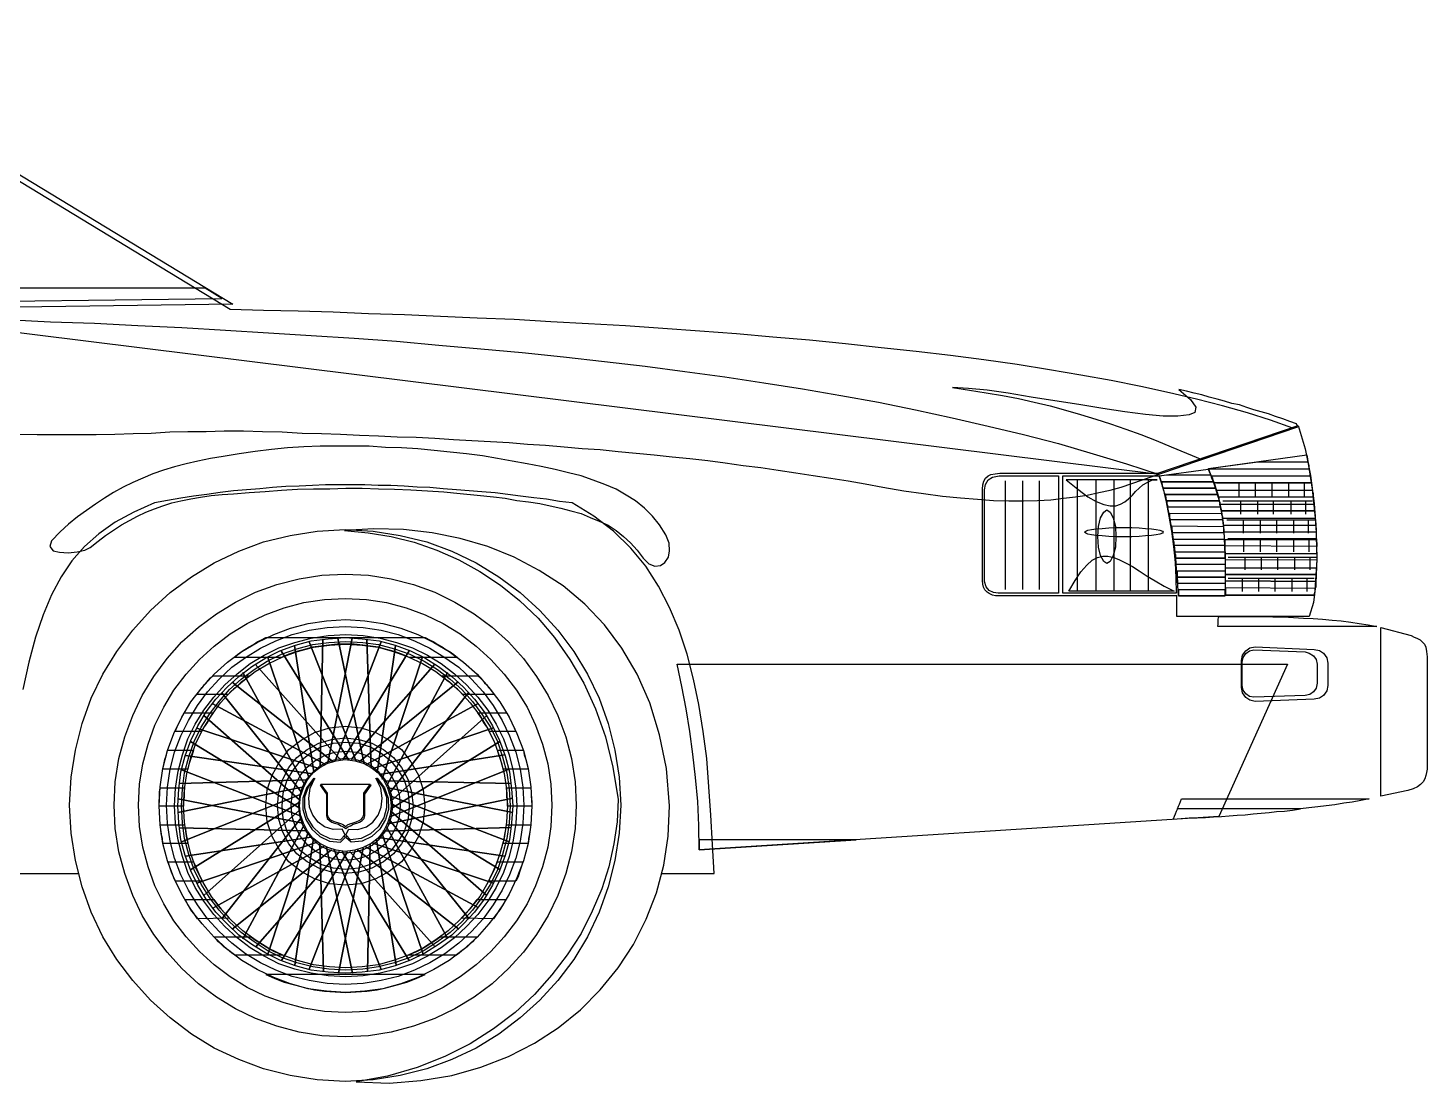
# Model space of a CAD drawing. Extents: x 638 to 1207, y 80 to 235.
# Drawn here: x 1009.8 to 1207.3, y 80.4 to 229.3 of the extents above; entities that cross this region are included whole.
import ezdxf

# ---------------------------------------------------------------- set-up
doc = ezdxf.new("R2010")
doc.units = 0
doc.header["$LTSCALE"] = 25
doc.layers.add('2', color=7, linetype='CONTINUOUS')
doc.layers.add('7', color=7, linetype='CONTINUOUS')

msp = doc.modelspace()

# ---------------------------------------------------------------- linework, layer by layer
at = {"layer": '2', "linetype": 'CONTINUOUS'}
for points in [[(1169.82, 165.24), (1169.75, 165.46), (1169.67, 165.69), (1169.6, 165.91), (1169.52, 166.06), (1170.57, 166.21), (1176.78, 166.21), (1176.86, 165.99), (1177.01, 165.76), (1177.08, 165.46), (1177.15, 165.24), (1169.82, 165.24)], [(1147.74, 165.39), (1147.74, 150.05)], [(1150.21, 165.39), (1150.21, 150.05)], [(1152.54, 165.39), (1152.54, 150.05)], [(1156.35, 165.54), (1158, 164.19), (1159.42, 163.14), (1160.62, 162.47), (1161.67, 162.02), (1162.56, 161.87), (1163.39, 161.87), (1164.06, 162.09), (1164.66, 162.4), (1165.18, 162.84), (1165.71, 163.37), (1166.15, 163.89), (1166.68, 164.34), (1167.2, 164.79), (1167.8, 165.16), (1168.48, 165.46), (1169.22, 165.54), (1156.35, 165.54)], [(1170.05, 164.34), (1169.97, 164.56), (1169.97, 164.79), (1169.9, 165.01), (1169.82, 165.24), (1177.15, 165.24), (1177.23, 165.01), (1177.31, 164.79), (1177.38, 164.56), (1177.46, 164.34), (1170.05, 164.34)], [(1170.35, 163.44), (1170.27, 163.67), (1170.2, 163.89), (1170.12, 164.12), (1170.05, 164.34), (1177.46, 164.34), (1177.53, 164.12), (1177.61, 163.89), (1177.68, 163.67), (1177.76, 163.44), (1170.35, 163.44)], [(1170.57, 162.54), (1170.5, 162.77), (1170.5, 162.99), (1170.42, 163.22), (1170.35, 163.44), (1177.76, 163.44), (1177.83, 163.22), (1177.91, 162.99), (1177.91, 162.77), (1177.98, 162.54), (1170.57, 162.54)], [(1170.72, 161.64), (1170.72, 161.87), (1170.65, 162.09), (1170.65, 162.32), (1170.57, 162.54), (1177.98, 162.54), (1178.05, 162.32), (1178.05, 162.09), (1178.13, 161.87), (1178.13, 161.64), (1170.72, 161.64)], [(1162.11, 161.27), (1162.56, 160.97), (1163.01, 160.15), (1163.31, 158.95), (1163.39, 157.53), (1163.31, 156.03), (1163.01, 154.83), (1162.56, 154.01), (1162.11, 153.71), (1161.67, 154.01), (1161.22, 154.83), (1160.91, 156.03), (1160.84, 157.53), (1160.91, 158.95), (1161.22, 160.15), (1161.67, 160.97), (1162.11, 161.27)], [(1171.09, 159.85), (1171.02, 160.15), (1171.02, 160.37), (1171.02, 160.6), (1170.94, 160.82), (1178.35, 160.75), (1178.35, 160.52), (1178.43, 160.3), (1178.43, 160.07), (1178.43, 159.85), (1171.09, 159.85)], [(1164.51, 158.8), (1165.63, 158.8), (1166.68, 158.73), (1167.58, 158.65), (1168.4, 158.58), (1169.07, 158.5), (1169.6, 158.43), (1169.97, 158.28), (1170.05, 158.13), (1169.97, 157.98), (1169.6, 157.83), (1169.07, 157.75), (1168.4, 157.68), (1167.58, 157.6), (1166.68, 157.53), (1165.63, 157.46), (1164.51, 157.46), (1163.39, 157.46), (1162.41, 157.53), (1161.44, 157.6), (1160.62, 157.68), (1159.94, 157.75), (1159.42, 157.83), (1159.12, 157.98), (1158.97, 158.13), (1159.12, 158.28), (1159.42, 158.43), (1159.94, 158.5), (1160.62, 158.58), (1161.44, 158.65), (1162.41, 158.73), (1163.39, 158.8), (1164.51, 158.8)], [(1171.39, 158.05), (1171.39, 158.28), (1171.32, 158.5), (1171.32, 158.73), (1171.24, 159.03), (1178.58, 158.95), (1178.58, 158.73), (1178.65, 158.5), (1178.65, 158.28), (1178.65, 158.05), (1171.39, 158.05)], [(1156.73, 149.82), (1157.62, 151.32), (1158.45, 152.51), (1159.27, 153.49), (1160.02, 154.16), (1160.77, 154.54), (1161.52, 154.76), (1162.26, 154.76), (1163.09, 154.54), (1163.91, 154.24), (1164.73, 153.79), (1165.71, 153.26), (1166.68, 152.66), (1167.8, 151.92), (1168.92, 151.24), (1170.2, 150.49), (1171.62, 149.82), (1156.73, 149.82)]]:
    msp.add_lwpolyline(points, dxfattribs=at)
at = {"layer": '7', "linetype": 'CONTINUOUS'}
for points in [[(974.42, 229.3), (1038.7, 190.31)], [(1008.17, 171.97), (1011.09, 171.9), (1013.93, 171.9), (1016.7, 171.9), (1019.39, 171.9), (1022.02, 171.97), (1024.63, 172.05), (1027.18, 172.12), (1029.8, 172.27), (1032.34, 172.35), (1034.96, 172.35), (1037.5, 172.42), (1040.2, 172.42), (1042.89, 172.35), (1045.66, 172.27), (1048.51, 172.12), (1051.2, 172.05), (1053.9, 171.97), (1056.59, 171.82), (1059.28, 171.75), (1061.9, 171.6), (1064.6, 171.53), (1067.22, 171.38), (1069.84, 171.23), (1072.46, 171.08), (1075.07, 170.92), (1077.7, 170.78), (1080.31, 170.55), (1082.86, 170.4), (1085.48, 170.18), (1088.02, 169.95), (1090.57, 169.8), (1093.11, 169.51), (1095.66, 169.28), (1098.2, 169.05), (1100.75, 168.75), (1103.21, 168.53), (1105.76, 168.23), (1108.23, 167.93), (1110.77, 167.56), (1113.24, 167.26), (1115.71, 166.88), (1118.18, 166.51), (1120.65, 166.14), (1123.12, 165.76), (1125.59, 165.39), (1127.99, 164.94), (1130.46, 164.49), (1133.45, 163.97), (1136.22, 163.59), (1138.91, 163.22), (1141.46, 162.99), (1143.85, 162.77), (1146.1, 162.62), (1148.27, 162.54), (1150.36, 162.54), (1152.31, 162.62), (1154.18, 162.69), (1155.98, 162.92), (1157.7, 163.14), (1159.34, 163.37), (1160.99, 163.74), (1162.56, 164.04), (1164.13, 164.49), (1188.38, 172.8), (1185.24, 173.92), (1181.95, 174.97), (1178.43, 175.94), (1174.76, 176.91), (1170.94, 177.81), (1166.9, 178.71), (1162.71, 179.53), (1158.45, 180.28), (1154.03, 181.03), (1149.47, 181.78), (1144.75, 182.45), (1140.04, 183.05), (1135.17, 183.65), (1130.23, 184.17), (1125.22, 184.7), (1120.13, 185.22), (1114.97, 185.67), (1109.8, 186.12), (1104.64, 186.49), (1099.4, 186.87), (1094.16, 187.24), (1088.92, 187.54), (1083.61, 187.84), (1078.44, 188.14), (1073.2, 188.36), (1068.04, 188.59), (1062.95, 188.81), (1057.86, 188.96), (1052.85, 189.19), (1047.91, 189.34), (1043.04, 189.41), (1038.33, 189.56), (978.16, 226.08)], [(989.23, 192.55), (989.53, 192.33), (989.91, 192.03), (990.21, 191.81), (990.58, 191.58), (990.88, 191.28), (991.18, 191.06), (991.56, 190.76), (991.85, 190.53), (1037.13, 191.13), (1034.81, 192.55), (989.23, 192.55)], [(1038.7, 190.31), (991.48, 189.64)], [(1006.75, 188.14), (1012.96, 187.84), (1019.17, 187.62), (1025.31, 187.32), (1031.52, 187.01), (1037.65, 186.64), (1043.72, 186.27), (1049.78, 185.89), (1055.84, 185.52), (1061.83, 185.07), (1067.81, 184.55), (1073.73, 184.02), (1079.57, 183.5), (1085.4, 182.9), (1091.16, 182.23), (1096.93, 181.55), (1102.54, 180.8), (1108.15, 180.06), (1113.69, 179.23), (1119.16, 178.34), (1124.54, 177.44), (1129.86, 176.46), (1135.1, 175.42), (1140.26, 174.29), (1145.35, 173.1), (1150.36, 171.9), (1155.3, 170.63), (1160.17, 169.2), (1164.88, 167.78), (1169.52, 166.29), (987.96, 188.81)], [(1140.34, 178.56), (1142.73, 178.18), (1145.05, 177.81), (1147.37, 177.44), (1149.62, 176.99), (1151.86, 176.46), (1154.11, 175.94), (1156.28, 175.34), (1158.37, 174.74), (1160.54, 174.07), (1162.64, 173.4), (1164.81, 172.65), (1166.9, 171.9), (1169.07, 171.08), (1171.17, 170.18), (1173.34, 169.28), (1175.51, 168.38), (1189.06, 173.02), (1188.91, 173.4), (1187.93, 173.77), (1186.96, 174.14), (1185.91, 174.44), (1184.94, 174.82), (1183.89, 175.12), (1182.85, 175.42), (1181.87, 175.72), (1180.82, 176.09), (1179.78, 176.31), (1178.73, 176.61), (1177.68, 176.91), (1176.56, 177.21), (1175.51, 177.51), (1174.46, 177.74), (1173.34, 178.03), (1172.29, 178.26), (1173.94, 176.84), (1174.69, 175.79), (1174.54, 175.04), (1173.71, 174.67), (1172.14, 174.52), (1170.05, 174.52), (1167.58, 174.74), (1164.66, 175.12), (1161.52, 175.57), (1158.15, 176.16), (1154.78, 176.69), (1151.41, 177.21), (1148.19, 177.74), (1145.2, 178.18), (1142.58, 178.41), (1140.34, 178.56)], [(1147, 166.44), (1169.3, 166.44), (1189.13, 173.17), (1190.1, 169.88), (1190.85, 166.14), (1191.37, 162.17), (1191.68, 158.2), (1191.75, 154.39), (1191.6, 150.94), (1191.3, 148.18), (1190.7, 146.23), (1171.99, 146.23), (1171.99, 149.15), (1146.92, 149.15), (1146.4, 149.15), (1145.95, 149.22), (1145.5, 149.45), (1145.2, 149.67), (1144.9, 149.97), (1144.68, 150.35), (1144.6, 150.79), (1144.53, 151.32), (1144.53, 163.52), (1144.53, 164.19), (1144.6, 164.79), (1144.75, 165.31), (1144.97, 165.76), (1145.35, 166.06), (1145.72, 166.29), (1146.32, 166.36), (1147, 166.44)], [(1014.3, 158.2), (1013.11, 156.93), (1012.88, 156.11), (1013.33, 155.51), (1014.23, 155.29), (1015.43, 155.21), (1016.7, 155.36), (1017.82, 155.58), (1018.57, 155.96), (1019.69, 156.86), (1020.74, 157.68), (1021.87, 158.43), (1022.99, 159.18), (1024.11, 159.77), (1025.23, 160.37), (1026.43, 160.97), (1027.63, 161.42), (1028.82, 161.87), (1030.1, 162.25), (1031.37, 162.54), (1032.79, 162.84), (1034.14, 163.07), (1035.63, 163.29), (1037.21, 163.44), (1038.78, 163.52), (1041.02, 163.74), (1043.27, 163.89), (1045.59, 164.04), (1047.83, 164.19), (1050.08, 164.27), (1052.4, 164.27), (1054.64, 164.34), (1056.96, 164.34), (1059.28, 164.27), (1061.53, 164.19), (1063.85, 164.12), (1066.17, 163.97), (1068.49, 163.81), (1070.81, 163.59), (1073.2, 163.37), (1075.53, 163.14), (1077.17, 162.92), (1078.82, 162.62), (1080.46, 162.4), (1082.03, 162.17), (1083.53, 161.87), (1085.03, 161.5), (1086.45, 161.12), (1087.87, 160.75), (1089.14, 160.22), (1090.42, 159.7), (1091.69, 159.1), (1092.81, 158.35), (1093.86, 157.53), (1094.83, 156.63), (1095.81, 155.58), (1096.63, 154.46), (1097.45, 153.64), (1098.27, 153.34), (1099.1, 153.41), (1099.7, 153.86), (1100.22, 154.61), (1100.37, 155.51), (1100.29, 156.56), (1099.85, 157.75), (1098.95, 159.18), (1097.98, 160.37), (1096.85, 161.5), (1095.58, 162.54), (1094.23, 163.37), (1092.81, 164.19), (1091.24, 164.86), (1089.59, 165.46), (1087.87, 166.06), (1086.08, 166.51), (1084.2, 166.96), (1082.26, 167.41), (1080.24, 167.78), (1078.14, 168.16), (1076.05, 168.53), (1073.95, 168.9), (1071.71, 169.2), (1069.39, 169.43), (1067.14, 169.65), (1064.82, 169.88), (1062.5, 170.03), (1060.26, 170.1), (1057.94, 170.25), (1055.62, 170.25), (1053.3, 170.25), (1051.05, 170.25), (1048.73, 170.18), (1046.41, 170.03), (1044.17, 169.8), (1041.85, 169.51), (1039.6, 169.2), (1037.36, 168.83), (1035.56, 168.53), (1033.76, 168.16), (1032.12, 167.78), (1030.47, 167.33), (1028.9, 166.88), (1027.4, 166.36), (1025.98, 165.76), (1024.56, 165.16), (1023.21, 164.49), (1021.87, 163.74), (1020.59, 162.92), (1019.32, 162.09), (1018.05, 161.2), (1016.78, 160.3), (1015.5, 159.25), (1014.3, 158.2)], [(1176.48, 167.11), (1190.33, 169.05), (1191.08, 164.19), (1191.6, 159.25), (1191.75, 154.24), (1191.45, 149.22), (1178.88, 149.22), (1178.88, 152.37), (1178.88, 154.99), (1178.73, 157.38), (1178.58, 159.4), (1178.28, 161.35), (1177.83, 163.22), (1177.23, 165.09), (1176.48, 167.11)], [(1176.48, 167.03), (1176.48, 167.03), (1176.48, 167.11), (1176.48, 167.11), (1176.48, 167.11), (1183.44, 168.08), (1190.48, 168.08), (1190.55, 167.86), (1190.63, 167.56), (1190.63, 167.33), (1190.7, 167.03), (1176.48, 167.03)], [(1146.92, 166.06), (1155.3, 166.06), (1155.3, 149.52), (1146.77, 149.52), (1146.1, 149.6), (1145.5, 149.9), (1145.05, 150.42), (1144.82, 151.17), (1144.82, 164.12), (1144.97, 164.86), (1145.35, 165.54), (1145.95, 165.91), (1146.92, 166.06)], [(1155.9, 166.06), (1169.52, 166.06), (1170.05, 164.27), (1170.5, 162.4), (1170.87, 160.37), (1171.24, 158.28), (1171.54, 156.11), (1171.77, 153.86), (1171.84, 151.69), (1171.92, 149.52), (1155.9, 149.52), (1155.9, 166.06)], [(1176.41, 167.03), (1177.31, 164.94), (1177.91, 162.77), (1178.35, 160.6), (1178.65, 158.35), (1178.73, 156.11), (1178.8, 153.79), (1178.8, 151.47), (1178.8, 149.15), (1172.22, 149.15), (1172.07, 151.32), (1171.92, 153.56), (1171.69, 155.88), (1171.39, 158.05), (1171.02, 160.22), (1170.57, 162.32), (1170.12, 164.27), (1169.52, 166.06), (1176.41, 167.03)], [(1177.23, 165.09), (1177.15, 165.31), (1177.08, 165.54), (1176.93, 165.76), (1176.86, 166.06), (1190.85, 166.06), (1190.85, 165.84), (1190.93, 165.61), (1190.93, 165.39), (1191, 165.09), (1177.23, 165.09)], [(1099.25, 109.93), (1106.66, 109.93), (1106.43, 114.05), (1106.21, 118.16), (1105.91, 122.2), (1105.61, 126.17), (1105.09, 129.99), (1104.49, 133.81), (1103.74, 137.4), (1102.84, 140.92), (1101.72, 144.28), (1100.37, 147.5), (1098.8, 150.49), (1097, 153.34), (1094.91, 155.88), (1092.44, 158.28), (1089.67, 160.37), (1086.6, 162.25), (1084.81, 162.47), (1083.01, 162.77), (1081.21, 162.99), (1079.34, 163.22), (1077.55, 163.44), (1075.75, 163.67), (1073.88, 163.81), (1072.08, 163.97), (1070.29, 164.12), (1068.42, 164.27), (1066.54, 164.42), (1064.75, 164.49), (1062.88, 164.64), (1061, 164.71), (1059.21, 164.71), (1057.34, 164.79), (1055.47, 164.79), (1053.6, 164.79), (1051.8, 164.79), (1049.93, 164.71), (1048.06, 164.64), (1046.19, 164.56), (1044.32, 164.42), (1042.52, 164.27), (1040.65, 164.12), (1038.78, 163.97), (1036.91, 163.74), (1035.04, 163.44), (1033.17, 163.22), (1031.37, 162.92), (1029.5, 162.62), (1027.63, 162.25), (1024.71, 160.97), (1022.09, 159.55), (1019.77, 157.9), (1017.75, 156.11), (1015.95, 154.09), (1014.45, 151.84), (1013.11, 149.3), (1011.91, 146.45), (1010.86, 143.31), (1009.89, 139.79), (1009.07, 135.9)], [(1157.92, 165.54), (1157.92, 149.82)], [(1160.54, 165.54), (1160.54, 149.82)], [(1163.09, 165.54), (1163.09, 149.82)], [(1165.41, 165.54), (1165.41, 149.82)], [(1167.95, 165.54), (1167.95, 149.82)], [(1177.61, 165.09), (1190.93, 165.09)], [(1177.83, 163.07), (1177.76, 163.29), (1177.76, 163.59), (1177.68, 163.81), (1177.61, 164.04), (1191.15, 164.04), (1191.15, 163.81), (1191.23, 163.59), (1191.23, 163.37), (1191.23, 163.07), (1177.83, 163.07)], [(1180.75, 165.09), (1180.75, 163.22)], [(1183.07, 165.09), (1183.07, 163.22)], [(1185.39, 165.09), (1185.39, 163.22)], [(1187.78, 165.09), (1187.78, 163.22)], [(1189.96, 165.09), (1189.96, 163.22)], [(1178.28, 161.12), (1178.2, 161.35), (1178.2, 161.64), (1178.13, 161.87), (1178.05, 162.09), (1191.37, 162.09), (1191.37, 161.87), (1191.45, 161.64), (1191.45, 161.42), (1191.45, 161.12), (1178.28, 161.12)], [(1178.5, 162.54), (1191.15, 162.54)], [(1180.97, 162.54), (1180.97, 160.67)], [(1183.37, 162.54), (1183.37, 160.67)], [(1185.61, 162.54), (1185.61, 160.67)], [(1188.08, 162.54), (1188.08, 160.67)], [(1190.18, 162.54), (1190.18, 160.67)], [(1178.43, 160.07), (1178.43, 160.37), (1178.35, 160.6), (1178.35, 160.9), (1178.28, 161.12), (1191.45, 161.12), (1191.45, 160.9), (1191.52, 160.6), (1191.52, 160.37), (1191.52, 160.07), (1178.43, 160.07)], [(1054.57, 158.5), (1058.54, 158.28), (1062.35, 157.68), (1066.09, 156.78), (1069.61, 155.43), (1073.05, 153.79), (1076.27, 151.84), (1079.27, 149.6), (1082.03, 147.05), (1084.58, 144.28), (1086.83, 141.29), (1088.77, 138.07), (1090.42, 134.7), (1091.69, 131.11), (1092.66, 127.37), (1093.26, 123.55), (1093.49, 119.59), (1093.26, 115.62), (1092.66, 111.8), (1091.69, 108.06), (1090.42, 104.47), (1088.77, 101.03), (1086.83, 97.81), (1084.58, 94.82), (1082.03, 92.05), (1079.27, 89.58), (1076.27, 87.26), (1073.05, 85.31), (1069.61, 83.67), (1066.09, 82.39), (1062.35, 81.42), (1058.54, 80.82), (1054.57, 80.6), (1050.6, 80.82), (1046.79, 81.42), (1043.04, 82.39), (1039.53, 83.67), (1036.08, 85.31), (1032.87, 87.26), (1029.87, 89.58), (1027.1, 92.05), (1024.56, 94.82), (1022.31, 97.81), (1020.37, 101.03), (1018.72, 104.47), (1017.45, 108.06), (1016.48, 111.8), (1015.88, 115.62), (1015.65, 119.59), (1015.88, 123.55), (1016.48, 127.37), (1017.45, 131.11), (1018.72, 134.7), (1020.37, 138.07), (1022.31, 141.29), (1024.56, 144.28), (1027.1, 147.05), (1029.87, 149.6), (1032.87, 151.84), (1036.08, 153.79), (1039.53, 155.43), (1043.04, 156.78), (1046.79, 157.68), (1050.6, 158.28), (1054.57, 158.5)], [(1056.14, 80.52), (1060.78, 80.37), (1065.27, 80.75), (1069.61, 81.42), (1073.73, 82.62), (1077.62, 84.12), (1081.29, 85.99), (1084.66, 88.16), (1087.8, 90.7), (1090.57, 93.54), (1093.11, 96.61), (1095.28, 99.91), (1097.08, 103.5), (1098.5, 107.24), (1099.55, 111.13), (1100.15, 115.24), (1100.37, 119.51), (1099.92, 124.75), (1098.95, 129.54), (1097.6, 134.03), (1095.81, 138.07), (1093.64, 141.74), (1091.16, 145.03), (1088.4, 147.95), (1085.33, 150.57), (1081.96, 152.74), (1078.44, 154.61), (1074.7, 156.11), (1070.81, 157.23), (1066.84, 158.05), (1062.8, 158.5), (1058.61, 158.58), (1054.49, 158.35), (1057.79, 158.05), (1061.08, 157.53), (1064.3, 156.71), (1067.52, 155.58), (1070.59, 154.24), (1073.58, 152.59), (1076.5, 150.64), (1079.19, 148.47), (1081.81, 146), (1084.13, 143.24), (1086.3, 140.17), (1088.25, 136.8), (1089.89, 133.21), (1091.31, 129.24), (1092.36, 124.98), (1093.11, 120.41), (1092.96, 117.26), (1092.51, 114.12), (1091.77, 110.91), (1090.79, 107.76), (1089.44, 104.62), (1087.87, 101.48), (1085.93, 98.48), (1083.76, 95.64), (1081.29, 92.87), (1078.59, 90.33), (1075.53, 88.01), (1072.23, 85.91), (1068.64, 84.12), (1064.75, 82.54), (1060.56, 81.35), (1056.14, 80.52)], [(1178.65, 158.13), (1178.65, 158.43), (1178.65, 158.65), (1178.65, 158.88), (1178.58, 159.1), (1191.6, 159.1), (1191.6, 158.88), (1191.68, 158.65), (1191.68, 158.35), (1191.68, 158.13), (1178.65, 158.13)], [(1179.03, 159.85), (1191.52, 159.85)], [(1181.35, 159.85), (1181.35, 157.98)], [(1183.74, 159.85), (1183.74, 157.98)], [(1186.06, 159.85), (1186.06, 157.98)], [(1188.46, 159.85), (1188.46, 157.98)], [(1190.55, 159.85), (1190.55, 157.98)], [(1171.62, 156.26), (1171.62, 156.48), (1171.62, 156.71), (1171.54, 156.93), (1171.54, 157.16), (1178.73, 157.16), (1178.73, 156.93), (1178.73, 156.71), (1178.73, 156.48), (1178.73, 156.26), (1171.62, 156.26)], [(1178.8, 156.18), (1178.8, 156.41), (1178.8, 156.63), (1178.8, 156.86), (1178.73, 157.08), (1191.68, 157.08), (1191.68, 156.86), (1191.75, 156.63), (1191.75, 156.33), (1191.75, 156.11), (1178.8, 156.18)], [(1179.18, 157.23), (1191.6, 157.23)], [(1181.42, 157.23), (1181.42, 155.36)], [(1183.74, 157.23), (1183.74, 155.36)], [(1186.06, 157.23), (1186.06, 155.36)], [(1188.46, 157.23), (1188.46, 155.36)], [(1190.63, 157.23), (1190.63, 155.36)], [(1171.84, 154.46), (1171.84, 154.68), (1171.84, 154.91), (1171.77, 155.14), (1171.77, 155.36), (1178.8, 155.36), (1178.8, 155.14), (1178.8, 154.91), (1178.8, 154.68), (1178.8, 154.46), (1171.84, 154.46)], [(1171.92, 153.56), (1171.92, 153.79), (1171.92, 154.01), (1171.84, 154.24), (1171.84, 154.46), (1178.8, 154.46), (1178.8, 154.24), (1178.8, 154.01), (1178.8, 153.79), (1178.8, 153.56), (1171.92, 153.56)], [(1178.88, 154.24), (1178.88, 154.46), (1178.88, 154.68), (1178.88, 154.91), (1178.88, 155.14), (1191.75, 155.14), (1191.75, 154.91), (1191.75, 154.68), (1191.75, 154.39), (1191.75, 154.16), (1178.88, 154.24)], [(1179.25, 154.61), (1191.75, 154.61)], [(1181.57, 154.61), (1181.57, 152.81)], [(1183.89, 154.61), (1183.89, 152.81)], [(1186.21, 154.61), (1186.21, 152.81)], [(1188.61, 154.61), (1188.61, 152.81)], [(1190.78, 154.61), (1190.78, 152.81)], [(1054.57, 152.22), (1057.86, 152.07), (1061.08, 151.54), (1064.22, 150.72), (1067.22, 149.67), (1070.06, 148.25), (1072.76, 146.6), (1075.3, 144.73), (1077.62, 142.64), (1079.72, 140.32), (1081.59, 137.77), (1083.23, 135.08), (1084.58, 132.23), (1085.7, 129.24), (1086.53, 126.17), (1087.05, 122.88), (1087.2, 119.59), (1087.05, 116.29), (1086.53, 113), (1085.7, 109.93), (1084.58, 106.86), (1083.23, 104.02), (1081.59, 101.33), (1079.72, 98.86), (1077.62, 96.54), (1075.3, 94.37), (1072.76, 92.5), (1070.06, 90.85), (1067.22, 89.5), (1064.22, 88.38), (1061.08, 87.56), (1057.86, 87.03), (1054.57, 86.88), (1051.28, 87.03), (1048.06, 87.56), (1044.91, 88.38), (1041.92, 89.5), (1039.08, 90.85), (1036.38, 92.5), (1033.84, 94.37), (1031.52, 96.54), (1029.42, 98.86), (1027.55, 101.33), (1025.91, 104.02), (1024.56, 106.86), (1023.43, 109.93), (1022.61, 113), (1022.09, 116.29), (1021.94, 119.59), (1022.09, 122.88), (1022.61, 126.17), (1023.43, 129.24), (1024.56, 132.23), (1025.91, 135.08), (1027.55, 137.77), (1029.42, 140.32), (1031.52, 142.64), (1033.84, 144.73), (1036.38, 146.6), (1039.08, 148.25), (1041.92, 149.67), (1044.91, 150.72), (1048.06, 151.54), (1051.28, 152.07), (1054.57, 152.22)], [(1172.07, 151.77), (1172.07, 151.99), (1172.07, 152.22), (1172.07, 152.44), (1171.99, 152.66), (1178.8, 152.66), (1178.8, 152.44), (1178.8, 152.22), (1178.8, 151.99), (1178.8, 151.77), (1172.07, 151.77)], [(1178.88, 152.14), (1178.88, 152.44), (1178.88, 152.66), (1178.88, 152.89), (1178.88, 153.11), (1191.68, 153.11), (1191.68, 152.89), (1191.68, 152.66), (1191.68, 152.37), (1191.68, 152.14), (1178.88, 152.14)], [(1178.88, 151.24), (1178.88, 151.47), (1178.88, 151.69), (1178.88, 151.92), (1178.88, 152.14), (1191.68, 152.14), (1191.68, 151.92), (1191.68, 151.69), (1191.6, 151.39), (1191.6, 151.17), (1178.88, 151.24)], [(1172.14, 150.87), (1172.14, 151.09), (1172.14, 151.32), (1172.07, 151.54), (1172.07, 151.77), (1178.8, 151.77), (1178.8, 151.54), (1178.8, 151.32), (1178.8, 151.09), (1178.8, 150.87), (1172.14, 150.87)], [(1178.88, 150.27), (1178.88, 150.49), (1178.88, 150.72), (1178.88, 150.94), (1178.88, 151.24), (1191.6, 151.17), (1191.6, 150.94), (1191.6, 150.72), (1191.6, 150.42), (1191.52, 150.2), (1178.88, 150.27)], [(1178.88, 150.27), (1178.88, 149.97), (1178.88, 149.75), (1178.88, 149.52), (1178.88, 149.22), (1191.45, 149.22), (1191.45, 149.45), (1191.52, 149.75), (1191.52, 149.97), (1191.52, 150.2), (1178.88, 150.27)], [(1179.25, 151.62), (1191.37, 151.62)], [(1181.2, 151.62), (1181.2, 149.75)], [(1183.52, 151.62), (1183.52, 149.75)], [(1185.84, 151.62), (1185.84, 149.75)], [(1188.23, 151.62), (1188.23, 149.75)], [(1190.33, 151.62), (1190.33, 149.75)], [(1054.57, 148.77), (1057.56, 148.62), (1060.41, 148.18), (1063.18, 147.43), (1065.87, 146.45), (1068.42, 145.26), (1070.81, 143.76), (1073.05, 142.04), (1075.15, 140.17), (1077.02, 138.07), (1078.74, 135.83), (1080.24, 133.43), (1081.44, 130.89), (1082.41, 128.19), (1083.16, 125.42), (1083.61, 122.58), (1083.76, 119.59), (1083.61, 116.59), (1083.16, 113.67), (1082.41, 110.91), (1081.44, 108.21), (1080.24, 105.67), (1078.74, 103.27), (1077.02, 101.03), (1075.15, 98.93), (1073.05, 97.06), (1070.81, 95.34), (1068.42, 93.84), (1065.87, 92.65), (1063.18, 91.67), (1060.41, 90.93), (1057.56, 90.48), (1054.57, 90.33), (1051.65, 90.48), (1048.73, 90.93), (1045.96, 91.67), (1043.27, 92.65), (1040.72, 93.84), (1038.33, 95.34), (1036.08, 97.06), (1033.99, 98.93), (1032.12, 101.03), (1030.39, 103.27), (1028.98, 105.67), (1027.7, 108.21), (1026.73, 110.91), (1025.98, 113.67), (1025.53, 116.59), (1025.38, 119.59), (1025.53, 122.58), (1025.98, 125.42), (1026.73, 128.19), (1027.7, 130.89), (1028.98, 133.43), (1030.39, 135.83), (1032.12, 138.07), (1033.99, 140.17), (1036.08, 142.04), (1038.33, 143.76), (1040.72, 145.26), (1043.27, 146.45), (1045.96, 147.43), (1048.73, 148.18), (1051.65, 148.62), (1054.57, 148.77)], [(1172.22, 149.97), (1172.22, 149.75), (1172.22, 149.6), (1172.22, 149.37), (1172.22, 149.15), (1178.8, 149.15), (1178.8, 149.37), (1178.8, 149.6), (1178.8, 149.75), (1178.8, 149.97), (1172.22, 149.97)], [(1177.76, 144.81), (1177.83, 145.18), (1177.83, 145.55), (1177.83, 145.85), (1177.91, 146.23), (1179.48, 146.23), (1181.05, 146.23), (1182.54, 146.23), (1184.04, 146.23), (1185.54, 146.16), (1187.04, 146.16), (1188.46, 146.08), (1189.88, 146), (1191.23, 145.93), (1192.57, 145.85), (1193.92, 145.7), (1195.19, 145.63), (1196.54, 145.41), (1197.74, 145.26), (1199.01, 145.03), (1200.21, 144.81), (1177.76, 144.81)], [(1054.64, 145.78), (1057.34, 145.63), (1059.88, 145.26), (1062.43, 144.58), (1064.82, 143.68), (1067.07, 142.56), (1069.24, 141.29), (1071.26, 139.79), (1073.2, 138.07), (1074.85, 136.2), (1076.42, 134.18), (1077.7, 132.01), (1078.82, 129.69), (1079.72, 127.29), (1080.39, 124.75), (1080.76, 122.2), (1080.91, 119.51), (1080.76, 116.82), (1080.39, 114.2), (1079.72, 111.73), (1078.82, 109.33), (1077.7, 107.01), (1076.42, 104.84), (1074.85, 102.82), (1073.2, 100.95), (1071.26, 99.23), (1069.24, 97.66), (1067.07, 96.39), (1064.82, 95.27), (1062.43, 94.37), (1059.88, 93.69), (1057.34, 93.32), (1054.64, 93.17), (1051.95, 93.32), (1049.33, 93.69), (1046.86, 94.37), (1044.47, 95.27), (1042.15, 96.39), (1039.98, 97.66), (1037.96, 99.23), (1036.08, 100.95), (1034.36, 102.82), (1032.79, 104.84), (1031.52, 107.01), (1030.39, 109.33), (1029.5, 111.73), (1028.82, 114.2), (1028.45, 116.82), (1028.3, 119.51), (1028.45, 122.2), (1028.82, 124.75), (1029.5, 127.29), (1030.39, 129.69), (1031.52, 132.01), (1032.79, 134.18), (1034.36, 136.2), (1036.08, 138.07), (1037.96, 139.79), (1039.98, 141.29), (1042.15, 142.56), (1044.47, 143.68), (1046.86, 144.58), (1049.33, 145.26), (1051.95, 145.63), (1054.64, 145.78)], [(1054.57, 144.81), (1057.11, 144.66), (1059.66, 144.28), (1062.05, 143.68), (1064.37, 142.79), (1066.54, 141.74), (1068.64, 140.46), (1070.59, 139.05), (1072.38, 137.4), (1074.03, 135.6), (1075.45, 133.66), (1076.72, 131.56), (1077.77, 129.39), (1078.67, 127.07), (1079.27, 124.68), (1079.64, 122.13), (1079.79, 119.59), (1079.64, 117.04), (1079.27, 114.5), (1078.67, 112.1), (1077.77, 109.78), (1076.72, 107.61), (1075.45, 105.52), (1074.03, 103.57), (1072.38, 101.78), (1070.59, 100.13), (1068.64, 98.63), (1066.54, 97.36), (1064.37, 96.32), (1062.05, 95.42), (1059.66, 94.82), (1057.11, 94.44), (1054.57, 94.29), (1052.02, 94.44), (1049.48, 94.82), (1047.09, 95.42), (1044.76, 96.32), (1042.59, 97.36), (1040.5, 98.63), (1038.55, 100.13), (1036.76, 101.78), (1035.11, 103.57), (1033.69, 105.52), (1032.42, 107.61), (1031.37, 109.78), (1030.47, 112.1), (1029.87, 114.5), (1029.5, 117.04), (1029.35, 119.59), (1029.5, 122.13), (1029.87, 124.68), (1030.47, 127.07), (1031.37, 129.39), (1032.42, 131.56), (1033.69, 133.66), (1035.11, 135.6), (1036.76, 137.4), (1038.55, 139.05), (1040.5, 140.46), (1042.59, 141.74), (1044.76, 142.79), (1047.09, 143.68), (1049.48, 144.28), (1052.02, 144.66), (1054.57, 144.81)], [(1200.81, 120.86), (1200.81, 144.66), (1205.07, 143.53), (1205.52, 143.31), (1205.89, 143.16), (1206.34, 142.94), (1206.64, 142.64), (1206.94, 142.34), (1207.17, 141.89), (1207.24, 141.29), (1207.32, 140.54), (1207.32, 124.68), (1207.24, 124.22), (1207.17, 123.78), (1207.02, 123.33), (1206.79, 122.88), (1206.42, 122.5), (1205.97, 122.2), (1205.37, 121.91), (1204.62, 121.68), (1200.81, 120.86)], [(1054.64, 143.68), (1057.11, 143.53), (1059.51, 143.16), (1061.83, 142.56), (1064.07, 141.81), (1066.17, 140.77), (1068.11, 139.57), (1069.99, 138.15), (1071.71, 136.57), (1073.28, 134.85), (1074.7, 132.98), (1075.9, 131.04), (1076.94, 128.94), (1077.7, 126.7), (1078.29, 124.37), (1078.67, 121.98), (1078.82, 119.51), (1078.67, 117.04), (1078.29, 114.65), (1077.7, 112.33), (1076.94, 110.08), (1075.9, 107.99), (1074.7, 106.04), (1073.28, 104.17), (1071.71, 102.45), (1069.99, 100.88), (1068.11, 99.46), (1066.17, 98.26), (1064.07, 97.21), (1061.83, 96.46), (1059.51, 95.86), (1057.11, 95.49), (1054.64, 95.34), (1052.17, 95.49), (1049.78, 95.86), (1047.46, 96.46), (1045.22, 97.21), (1043.12, 98.26), (1041.17, 99.46), (1039.3, 100.88), (1037.58, 102.45), (1036.01, 104.17), (1034.59, 106.04), (1033.39, 107.99), (1032.34, 110.08), (1031.59, 112.33), (1031, 114.65), (1030.62, 117.04), (1030.47, 119.51), (1030.62, 121.98), (1031, 124.37), (1031.59, 126.7), (1032.34, 128.94), (1033.39, 131.04), (1034.59, 132.98), (1036.01, 134.85), (1037.58, 136.57), (1039.3, 138.15), (1041.17, 139.57), (1043.12, 140.77), (1045.22, 141.81), (1047.46, 142.56), (1049.78, 143.16), (1052.17, 143.53), (1054.64, 143.68)], [(1054.57, 143.24), (1056.96, 143.09), (1059.36, 142.79), (1061.6, 142.19), (1063.77, 141.36), (1065.79, 140.39), (1067.74, 139.19), (1069.61, 137.77), (1071.26, 136.27), (1072.83, 134.55), (1074.18, 132.76), (1075.37, 130.81), (1076.35, 128.72), (1077.17, 126.55), (1077.77, 124.3), (1078.07, 121.91), (1078.22, 119.51), (1078.07, 117.12), (1077.77, 114.72), (1077.17, 112.48), (1076.35, 110.31), (1075.37, 108.28), (1074.18, 106.34), (1072.83, 104.47), (1071.26, 102.82), (1069.61, 101.25), (1067.74, 99.91), (1065.79, 98.71), (1063.77, 97.73), (1061.6, 96.91), (1059.36, 96.32), (1056.96, 96.01), (1054.57, 95.86), (1052.17, 96.01), (1049.78, 96.32), (1047.53, 96.91), (1045.36, 97.73), (1043.34, 98.71), (1041.4, 99.91), (1039.53, 101.25), (1037.88, 102.82), (1036.31, 104.47), (1034.96, 106.34), (1033.76, 108.28), (1032.79, 110.31), (1031.97, 112.48), (1031.37, 114.72), (1031.07, 117.12), (1030.92, 119.51), (1031.07, 121.91), (1031.37, 124.3), (1031.97, 126.55), (1032.79, 128.72), (1033.76, 130.81), (1034.96, 132.76), (1036.31, 134.55), (1037.88, 136.27), (1039.53, 137.77), (1041.4, 139.19), (1043.34, 140.39), (1045.36, 141.36), (1047.53, 142.19), (1049.78, 142.79), (1052.17, 143.09), (1054.57, 143.24)], [(1054.64, 142.71), (1057.04, 142.56), (1059.28, 142.26), (1061.53, 141.66), (1063.7, 140.92), (1065.72, 139.94), (1067.59, 138.74), (1069.39, 137.4), (1071.03, 135.9), (1072.53, 134.25), (1073.88, 132.46), (1075.07, 130.59), (1076.05, 128.57), (1076.8, 126.4), (1077.4, 124.15), (1077.7, 121.91), (1077.84, 119.51), (1077.7, 117.12), (1077.4, 114.87), (1076.8, 112.63), (1076.05, 110.46), (1075.07, 108.43), (1073.88, 106.56), (1072.53, 104.77), (1071.03, 103.12), (1069.39, 101.63), (1067.59, 100.28), (1065.72, 99.08), (1063.7, 98.11), (1061.53, 97.36), (1059.28, 96.76), (1057.04, 96.46), (1054.64, 96.32), (1052.25, 96.46), (1050, 96.76), (1047.76, 97.36), (1045.59, 98.11), (1043.57, 99.08), (1041.7, 100.28), (1039.9, 101.63), (1038.25, 103.12), (1036.76, 104.77), (1035.41, 106.56), (1034.21, 108.43), (1033.24, 110.46), (1032.49, 112.63), (1031.89, 114.87), (1031.59, 117.12), (1031.44, 119.51), (1031.59, 121.91), (1031.89, 124.15), (1032.49, 126.4), (1033.24, 128.57), (1034.21, 130.59), (1035.41, 132.46), (1036.76, 134.25), (1038.25, 135.9), (1039.9, 137.4), (1041.7, 138.74), (1043.57, 139.94), (1045.59, 140.92), (1047.76, 141.66), (1050, 142.26), (1052.25, 142.56), (1054.64, 142.71)], [(1054.64, 142.34), (1056.96, 142.19), (1059.21, 141.89), (1061.38, 141.29), (1063.48, 140.54), (1065.5, 139.57), (1067.37, 138.44), (1069.09, 137.1), (1070.73, 135.68), (1072.23, 134.03), (1073.58, 132.23), (1074.7, 130.36), (1075.67, 128.42), (1076.42, 126.32), (1077.02, 124.08), (1077.32, 121.83), (1077.47, 119.51), (1077.32, 117.19), (1077.02, 114.95), (1076.42, 112.7), (1075.67, 110.61), (1074.7, 108.66), (1073.58, 106.71), (1072.23, 104.99), (1070.73, 103.35), (1069.09, 101.85), (1067.37, 100.58), (1065.5, 99.38), (1063.48, 98.41), (1061.38, 97.66), (1059.21, 97.06), (1056.96, 96.76), (1054.64, 96.61), (1052.33, 96.76), (1050.08, 97.06), (1047.83, 97.66), (1045.74, 98.41), (1043.79, 99.38), (1041.85, 100.58), (1040.13, 101.85), (1038.48, 103.35), (1036.98, 104.99), (1035.71, 106.71), (1034.51, 108.66), (1033.54, 110.61), (1032.79, 112.7), (1032.19, 114.95), (1031.89, 117.19), (1031.74, 119.51), (1031.89, 121.83), (1032.19, 124.08), (1032.79, 126.32), (1033.54, 128.42), (1034.51, 130.36), (1035.71, 132.23), (1036.98, 134.03), (1038.48, 135.68), (1040.13, 137.1), (1041.85, 138.44), (1043.79, 139.57), (1045.74, 140.54), (1047.83, 141.29), (1050.08, 141.89), (1052.33, 142.19), (1054.64, 142.34)], [(1038.85, 140.46), (1039.38, 140.84), (1039.9, 141.22), (1040.42, 141.59), (1041.02, 141.96), (1041.62, 142.26), (1042.15, 142.64), (1042.74, 142.94), (1043.34, 143.24), (1065.87, 143.24), (1066.47, 142.94), (1067.07, 142.64), (1067.67, 142.26), (1068.27, 141.96), (1068.79, 141.59), (1069.39, 141.22), (1069.91, 140.84), (1070.44, 140.46), (1063.62, 140.46), (1062.58, 140.92), (1061.53, 141.29), (1060.41, 141.59), (1059.28, 141.89), (1058.16, 142.04), (1057.04, 142.19), (1055.84, 142.34), (1054.64, 142.34), (1053.45, 142.34), (1052.25, 142.19), (1051.13, 142.04), (1049.93, 141.89), (1048.81, 141.59), (1047.68, 141.29), (1046.63, 140.92), (1045.59, 140.46), (1038.85, 140.46)], [(1056.14, 125.8), (1049.48, 142.64), (1056.14, 125.8)], [(1051.43, 143.01), (1051.05, 125.05), (1051.43, 143.01)], [(1055.54, 143.16), (1052.1, 125.57), (1055.54, 143.16)], [(1059.66, 142.64), (1053.15, 125.87), (1059.66, 142.64)], [(1057.26, 125.42), (1053.52, 143.16), (1057.26, 125.42)], [(1058.24, 124.83), (1057.64, 143.01), (1058.24, 124.83)], [(1043.64, 140.46), (1049.41, 123.48), (1043.64, 140.46)], [(1055.09, 125.95), (1045.51, 141.36), (1055.09, 125.95)], [(1047.39, 142.11), (1050.15, 124.3), (1047.39, 142.11)], [(1063.62, 141.36), (1054.27, 126.02), (1063.62, 141.36)], [(1059.06, 124.15), (1061.68, 142.11), (1059.06, 124.15)], [(1059.81, 123.25), (1065.5, 140.54), (1059.81, 123.25)], [(1183.07, 141.96), (1191.37, 141.59), (1192.12, 141.44), (1192.72, 141.07), (1193.17, 140.39), (1193.32, 139.64), (1193.32, 136.5), (1193.17, 135.75), (1192.72, 135.08), (1192.12, 134.7), (1191.37, 134.55), (1183.07, 134.25), (1182.32, 134.4), (1181.72, 134.78), (1181.27, 135.45), (1181.12, 136.2), (1181.12, 140.02), (1181.27, 140.77), (1181.72, 141.36), (1182.32, 141.81), (1183.07, 141.96)], [(1182.85, 141.51), (1190.1, 141.22), (1190.7, 141.07), (1191.3, 140.69), (1191.68, 140.17), (1191.83, 139.49), (1191.83, 136.8), (1191.68, 136.13), (1191.3, 135.6), (1190.78, 135.23), (1190.1, 135.08), (1182.85, 134.85), (1182.24, 134.93), (1181.72, 135.3), (1181.35, 135.83), (1181.2, 136.5), (1181.2, 139.79), (1181.35, 140.46), (1181.72, 140.99), (1182.24, 141.36), (1182.85, 141.51)], [(1040.13, 138.3), (1048.81, 122.5), (1040.13, 138.3)], [(1053.97, 125.95), (1041.85, 139.49), (1053.97, 125.95)], [(1067.22, 139.49), (1055.39, 126.02), (1067.22, 139.49)], [(1060.41, 122.28), (1069.01, 138.3), (1060.41, 122.28)], [(1101.42, 139.49), (1187.63, 139.49), (1177.91, 118.01), (1104.56, 113.3), (1104.49, 116.74), (1104.34, 120.11), (1104.04, 123.48), (1103.66, 126.77), (1103.21, 129.99), (1102.69, 133.21), (1102.09, 136.35), (1101.42, 139.49)], [(1033.61, 135.23), (1033.84, 135.53), (1034.14, 135.9), (1034.44, 136.2), (1034.66, 136.57), (1034.96, 136.87), (1035.26, 137.25), (1035.56, 137.55), (1035.86, 137.85), (1041.1, 137.85), (1040.65, 137.55), (1040.28, 137.25), (1039.9, 136.95), (1039.53, 136.65), (1039.15, 136.27), (1038.78, 135.98), (1038.4, 135.6), (1038.03, 135.23), (1033.61, 135.23)], [(1052.85, 125.72), (1038.63, 136.95), (1052.85, 125.72)], [(1070.51, 137.02), (1056.52, 125.72), (1070.51, 137.02)], [(1071.18, 135.23), (1070.81, 135.6), (1070.44, 135.98), (1070.06, 136.27), (1069.69, 136.65), (1069.31, 136.95), (1068.94, 137.25), (1068.57, 137.55), (1068.19, 137.85), (1073.35, 137.85), (1073.65, 137.55), (1073.95, 137.25), (1074.25, 136.87), (1074.55, 136.57), (1074.78, 136.2), (1075.07, 135.9), (1075.37, 135.53), (1075.6, 135.23), (1071.18, 135.23)], [(1037.13, 135.45), (1048.36, 121.46), (1037.13, 135.45)], [(1060.78, 121.23), (1072.01, 135.53), (1060.78, 121.23)], [(1030.54, 129.99), (1030.85, 130.66), (1031.15, 131.33), (1031.52, 132.01), (1031.82, 132.61), (1035.93, 132.61), (1035.48, 132.01), (1035.11, 131.33), (1034.66, 130.66), (1034.29, 129.99), (1030.54, 129.99)], [(1051.8, 125.35), (1035.78, 133.96), (1051.8, 125.35)], [(1073.35, 133.96), (1057.56, 125.35), (1073.35, 133.96)], [(1074.92, 129.99), (1074.55, 130.66), (1074.1, 131.33), (1073.73, 132.01), (1073.28, 132.61), (1077.4, 132.61), (1077.7, 132.01), (1078.07, 131.33), (1078.37, 130.66), (1078.67, 129.99), (1074.92, 129.99)], [(1050.83, 124.75), (1033.61, 130.44), (1050.83, 124.75)], [(1034.59, 132.23), (1048.13, 120.33), (1034.59, 132.23)], [(1054.57, 130.74), (1056.81, 130.51), (1058.91, 129.84), (1060.78, 128.79), (1062.5, 127.44), (1063.85, 125.72), (1064.9, 123.85), (1065.57, 121.76), (1065.79, 119.51), (1065.57, 117.26), (1064.9, 115.17), (1063.85, 113.3), (1062.5, 111.58), (1060.78, 110.23), (1058.91, 109.18), (1056.81, 108.51), (1054.57, 108.28), (1052.33, 108.51), (1050.23, 109.18), (1048.36, 110.23), (1046.63, 111.58), (1045.29, 113.3), (1044.24, 115.17), (1043.57, 117.26), (1043.34, 119.51), (1043.57, 121.76), (1044.24, 123.85), (1045.29, 125.72), (1046.63, 127.44), (1048.36, 128.79), (1050.23, 129.84), (1052.33, 130.51), (1054.57, 130.74)], [(1075.53, 130.51), (1058.54, 124.75), (1075.53, 130.51)], [(1061, 120.18), (1074.55, 132.23), (1061, 120.18)], [(1032.72, 128.57), (1048.06, 119.21), (1032.72, 128.57)], [(1054.57, 129.09), (1056.52, 128.87), (1058.31, 128.34), (1059.96, 127.44), (1061.38, 126.32), (1062.5, 124.9), (1063.4, 123.25), (1063.92, 121.46), (1064.15, 119.51), (1063.92, 117.57), (1063.4, 115.77), (1062.5, 114.12), (1061.38, 112.7), (1059.96, 111.58), (1058.31, 110.68), (1056.52, 110.15), (1054.57, 109.93), (1052.62, 110.15), (1050.83, 110.68), (1049.18, 111.58), (1047.76, 112.7), (1046.63, 114.12), (1045.74, 115.77), (1045.22, 117.57), (1044.99, 119.51), (1045.22, 121.46), (1045.74, 123.25), (1046.63, 124.9), (1047.76, 126.32), (1049.18, 127.44), (1050.83, 128.34), (1052.62, 128.87), (1054.57, 129.09)], [(1054.64, 128.49), (1056.44, 128.34), (1058.16, 127.82), (1059.66, 126.92), (1061, 125.87), (1062.05, 124.52), (1062.95, 123.03), (1063.48, 121.31), (1063.62, 119.51), (1063.48, 117.72), (1062.95, 115.99), (1062.05, 114.5), (1061, 113.15), (1059.66, 112.1), (1058.16, 111.2), (1056.44, 110.68), (1054.64, 110.53), (1052.85, 110.68), (1051.13, 111.2), (1049.63, 112.1), (1048.28, 113.15), (1047.24, 114.5), (1046.34, 115.99), (1045.81, 117.72), (1045.66, 119.51), (1045.81, 121.31), (1046.34, 123.03), (1047.24, 124.52), (1048.28, 125.87), (1049.63, 126.92), (1051.13, 127.82), (1052.85, 128.34), (1054.64, 128.49)], [(1061, 119.06), (1076.42, 128.57), (1061, 119.06)], [(1028.82, 124.68), (1028.98, 125.35), (1029.12, 126.02), (1029.35, 126.7), (1029.5, 127.37), (1033.17, 127.37), (1032.94, 126.7), (1032.72, 126.02), (1032.49, 125.35), (1032.34, 124.68), (1028.82, 124.68)], [(1050, 124), (1032.04, 126.62), (1050, 124)], [(1054.64, 127.22), (1056.22, 127.07), (1057.64, 126.62), (1058.98, 125.87), (1060.11, 124.98), (1061, 123.85), (1061.75, 122.5), (1062.2, 121.08), (1062.35, 119.51), (1062.2, 117.94), (1061.75, 116.52), (1061, 115.17), (1060.11, 114.05), (1058.98, 113.15), (1057.64, 112.4), (1056.22, 111.95), (1054.64, 111.8), (1053.07, 111.95), (1051.65, 112.4), (1050.3, 113.15), (1049.18, 114.05), (1048.28, 115.17), (1047.53, 116.52), (1047.09, 117.94), (1046.94, 119.51), (1047.09, 121.08), (1047.53, 122.5), (1048.28, 123.85), (1049.18, 124.98), (1050.3, 125.87), (1051.65, 126.62), (1053.07, 127.07), (1054.64, 127.22)], [(1077.09, 126.7), (1059.36, 123.93), (1077.09, 126.7)], [(1076.87, 124.68), (1076.72, 125.35), (1076.5, 126.02), (1076.27, 126.7), (1076.05, 127.37), (1079.72, 127.37), (1079.86, 126.7), (1080.09, 126.02), (1080.24, 125.35), (1080.39, 124.68), (1076.87, 124.68)], [(1031.44, 124.6), (1048.21, 118.09), (1031.44, 124.6)], [(1054.64, 126.17), (1053.3, 126.02), (1052.02, 125.65), (1050.9, 125.05), (1049.93, 124.22), (1049.11, 123.25), (1048.51, 122.13), (1048.13, 120.86), (1047.98, 119.51), (1048.13, 118.16), (1048.51, 116.89), (1049.11, 115.77), (1049.93, 114.8), (1050.9, 113.97), (1052.02, 113.37), (1053.3, 113), (1054.64, 112.85), (1055.99, 113), (1057.26, 113.37), (1058.39, 113.97), (1059.36, 114.8), (1060.18, 115.77), (1060.78, 116.89), (1061.16, 118.16), (1061.31, 119.51), (1061.16, 120.86), (1060.78, 122.13), (1060.18, 123.25), (1059.36, 124.22), (1058.39, 125.05), (1057.26, 125.65), (1055.99, 126.02), (1054.64, 126.17)], [(1054.57, 126.02), (1055.92, 125.87), (1057.11, 125.5), (1058.24, 124.9), (1059.21, 124.15), (1059.96, 123.18), (1060.56, 122.06), (1060.93, 120.86), (1061.08, 119.51), (1060.93, 118.24), (1060.56, 117.04), (1059.96, 115.92), (1059.21, 114.95), (1058.24, 114.2), (1057.11, 113.6), (1055.92, 113.22), (1054.57, 113.07), (1053.3, 113.22), (1052.1, 113.6), (1050.98, 114.2), (1050, 114.95), (1049.26, 115.92), (1048.66, 117.04), (1048.28, 118.24), (1048.13, 119.51), (1048.28, 120.86), (1048.66, 122.06), (1049.26, 123.18), (1050, 124.15), (1050.98, 124.9), (1052.1, 125.5), (1053.3, 125.87), (1054.57, 126.02)], [(1060.85, 117.94), (1077.7, 124.68), (1060.85, 117.94)], [(1049.26, 123.18), (1031.15, 122.65), (1049.26, 123.18)], [(1049.93, 122.88), (1050.15, 123.4), (1049.11, 122.06), (1048.58, 120.56), (1048.58, 118.99), (1049.03, 117.57), (1049.85, 116.22), (1050.98, 115.17), (1052.33, 114.5), (1053.9, 114.35), (1054.57, 115.02), (1054.42, 115.32), (1054.42, 115.24)], [(1050.3, 123.4), (1049.33, 122.13), (1048.81, 120.71), (1048.81, 119.21), (1049.18, 117.79), (1050, 116.52), (1051.05, 115.54), (1052.4, 114.87), (1053.9, 114.72), (1054.57, 115.39), (1054.12, 116.22), (1052.85, 116.14), (1051.65, 116.52), (1050.75, 117.19), (1050, 118.16), (1049.55, 119.29), (1049.41, 120.56), (1049.63, 121.98), (1050.3, 123.4)], [(1051.13, 122.5), (1052.02, 121.31), (1052.02, 118.31), (1052.1, 117.94), (1052.33, 117.64), (1052.7, 117.42), (1053.15, 117.26), (1053.6, 117.12), (1054.05, 116.97), (1054.35, 116.82), (1054.64, 116.59), (1054.87, 116.82), (1055.24, 116.97), (1055.69, 117.12), (1056.14, 117.26), (1056.52, 117.42), (1056.89, 117.64), (1057.11, 117.94), (1057.19, 118.31), (1057.19, 121.31), (1058.09, 122.5), (1051.13, 122.5)], [(1058.91, 123.4), (1059.88, 122.13), (1060.41, 120.71), (1060.41, 119.21), (1060.03, 117.79), (1059.21, 116.52), (1058.16, 115.54), (1056.81, 114.87), (1055.32, 114.72), (1054.64, 115.39), (1055.09, 116.22), (1056.37, 116.14), (1057.56, 116.52), (1058.46, 117.19), (1059.21, 118.16), (1059.66, 119.29), (1059.81, 120.56), (1059.58, 121.98), (1058.91, 123.4)], [(1059.28, 122.88), (1059.06, 123.4), (1060.11, 122.06), (1060.63, 120.56), (1060.7, 118.99), (1060.26, 117.57), (1059.44, 116.22), (1058.31, 115.17), (1056.96, 114.5), (1055.39, 114.35), (1054.64, 115.02), (1054.79, 115.24), (1054.79, 115.24)], [(1078.07, 122.65), (1060.11, 123.03), (1078.07, 122.65)], [(1028.3, 119.44), (1028.3, 119.44), (1028.3, 119.51), (1028.3, 119.51), (1028.3, 119.51), (1028.3, 120.11), (1028.37, 120.78), (1028.37, 121.46), (1028.45, 122.06), (1031.89, 122.06), (1031.82, 121.46), (1031.82, 120.78), (1031.74, 120.18), (1031.74, 119.51), (1031.74, 119.51), (1031.74, 119.51), (1031.74, 119.44), (1031.74, 119.44), (1028.3, 119.44)], [(1048.73, 122.2), (1030.92, 118.54), (1048.73, 122.2)], [(1048.36, 121.16), (1031.44, 114.42), (1048.36, 121.16)], [(1051.2, 122.43), (1051.05, 122.43), (1051.95, 121.16), (1051.95, 118.09), (1052.02, 117.72), (1052.33, 117.42), (1052.7, 117.19), (1053.07, 117.04), (1053.6, 116.89), (1053.97, 116.67), (1054.35, 116.52), (1054.64, 116.29), (1054.94, 116.52), (1055.32, 116.67), (1055.69, 116.89), (1056.22, 117.04), (1056.59, 117.19), (1056.96, 117.42), (1057.26, 117.72), (1057.34, 118.09), (1057.34, 121.16), (1058.24, 122.43), (1058.01, 122.43), (1058.01, 122.43)], [(1060.41, 116.89), (1078.22, 120.56), (1060.41, 116.89)], [(1078.22, 118.54), (1060.63, 122.06), (1078.22, 118.54)], [(1077.7, 114.42), (1060.93, 120.93), (1077.7, 114.42)], [(1077.47, 119.44), (1077.47, 119.44), (1077.47, 119.51), (1077.47, 119.51), (1077.47, 119.51), (1077.47, 120.18), (1077.4, 120.78), (1077.4, 121.46), (1077.32, 122.06), (1080.76, 122.06), (1080.84, 121.46), (1080.84, 120.78), (1080.91, 120.11), (1080.91, 119.51), (1080.91, 119.51), (1080.91, 119.51), (1080.91, 119.44), (1080.91, 119.44), (1077.47, 119.44)], [(1030.92, 120.48), (1048.58, 117.04), (1030.92, 120.48)], [(1048.13, 120.04), (1032.72, 110.46), (1048.13, 120.04)], [(1048.13, 118.91), (1034.59, 106.86), (1048.13, 118.91)], [(1076.42, 110.53), (1061.08, 119.81), (1076.42, 110.53)], [(1074.55, 106.86), (1061.08, 118.69), (1074.55, 106.86)], [(1172.07, 119.06), (1171.92, 118.69), (1171.77, 118.31), (1171.62, 118.01), (1171.47, 117.64), (1172.59, 117.72), (1173.71, 117.79), (1174.84, 117.79), (1176.03, 117.87), (1177.15, 117.94), (1178.28, 118.01), (1179.4, 118.09), (1180.52, 118.16), (1181.65, 118.24), (1182.77, 118.39), (1183.89, 118.46), (1185.02, 118.54), (1186.06, 118.69), (1187.18, 118.76), (1188.31, 118.91), (1189.43, 119.06), (1172.07, 119.06)], [(1172.07, 119.06), (1172.22, 119.44), (1172.37, 119.74), (1172.52, 120.11), (1172.67, 120.48), (1199.16, 120.48), (1197.96, 120.26), (1196.76, 120.04), (1195.57, 119.89), (1194.29, 119.66), (1193.1, 119.51), (1191.9, 119.36), (1190.63, 119.21), (1189.43, 119.06), (1172.07, 119.06)], [(1028.82, 114.2), (1028.75, 114.87), (1028.6, 115.54), (1028.52, 116.14), (1028.45, 116.82), (1031.89, 116.82), (1032.04, 116.14), (1032.12, 115.47), (1032.27, 114.8), (1032.34, 114.2), (1028.82, 114.2)], [(1048.36, 117.79), (1037.13, 103.57), (1048.36, 117.79)], [(1048.73, 116.74), (1040.13, 100.73), (1048.73, 116.74)], [(1072.08, 103.57), (1060.78, 117.57), (1072.08, 103.57)], [(1076.87, 114.2), (1077.02, 114.8), (1077.09, 115.47), (1077.25, 116.14), (1077.32, 116.82), (1080.76, 116.82), (1080.69, 116.14), (1080.61, 115.54), (1080.46, 114.87), (1080.39, 114.2), (1076.87, 114.2)], [(1031.15, 116.37), (1049.11, 115.99), (1031.15, 116.37)], [(1032.04, 112.4), (1049.78, 115.09), (1032.04, 112.4)], [(1049.33, 115.77), (1043.64, 98.56), (1049.33, 115.77)], [(1050.08, 114.95), (1047.46, 96.99), (1050.08, 114.95)], [(1061.75, 96.99), (1058.98, 114.72), (1061.75, 96.99)], [(1059.21, 115.02), (1077.09, 112.4), (1059.21, 115.02)], [(1065.57, 98.56), (1059.81, 115.54), (1065.57, 98.56)], [(1059.88, 115.92), (1077.99, 116.44), (1059.88, 115.92)], [(1069.01, 100.8), (1060.41, 116.52), (1069.01, 100.8)], [(1104.56, 114.72), (1104.56, 114.35), (1104.56, 114.05), (1104.56, 113.67), (1104.56, 113.3), (1126.71, 114.72), (1104.56, 114.72)], [(1033.61, 108.59), (1050.6, 114.35), (1033.61, 108.59)], [(1035.86, 105.07), (1051.57, 113.75), (1035.86, 105.07)], [(1038.63, 102.08), (1052.62, 113.3), (1038.63, 102.08)], [(1041.92, 99.53), (1053.74, 113.07), (1041.92, 99.53)], [(1045.59, 97.66), (1054.87, 113), (1045.59, 97.66)], [(1049.48, 96.46), (1055.99, 113.15), (1049.48, 96.46)], [(1050.98, 114.2), (1051.5, 96.09), (1050.98, 114.2)], [(1051.95, 113.67), (1055.62, 95.86), (1051.95, 113.67)], [(1053, 113.3), (1059.66, 96.39), (1053, 113.3)], [(1053.6, 95.86), (1057.11, 113.52), (1053.6, 95.86)], [(1054.12, 113.07), (1063.62, 97.66), (1054.12, 113.07)], [(1055.24, 113.07), (1067.29, 99.61), (1055.24, 113.07)], [(1056.29, 113.3), (1070.59, 102.08), (1056.29, 113.3)], [(1057.34, 113.75), (1073.35, 105.14), (1057.34, 113.75)], [(1057.71, 96.09), (1058.09, 114.05), (1057.71, 96.09)], [(1058.31, 114.27), (1075.53, 108.59), (1058.31, 114.27)], [(1030.62, 108.88), (1030.32, 109.48), (1030.02, 110.15), (1029.8, 110.83), (1029.57, 111.58), (1033.17, 111.58), (1033.46, 110.91), (1033.76, 110.23), (1034.06, 109.56), (1034.44, 108.88), (1030.62, 108.88)], [(1074.85, 108.88), (1075.15, 109.56), (1075.45, 110.23), (1075.75, 110.91), (1076.05, 111.58), (1079.64, 111.58), (1079.42, 110.83), (1079.19, 110.15), (1078.97, 109.48), (1078.67, 108.88), (1074.85, 108.88)], [(1005.25, 109.93), (1016.96, 109.93)], [(1033.69, 103.57), (1033.24, 104.24), (1032.79, 104.92), (1032.34, 105.59), (1031.97, 106.26), (1036.01, 106.26), (1036.53, 105.59), (1037.06, 104.92), (1037.65, 104.24), (1038.18, 103.65), (1033.69, 103.57)], [(1071.03, 103.65), (1071.56, 104.24), (1072.16, 104.92), (1072.68, 105.59), (1073.2, 106.26), (1077.25, 106.26), (1076.87, 105.59), (1076.42, 104.92), (1075.97, 104.24), (1075.53, 103.57), (1071.03, 103.65)], [(1039, 98.41), (1038.55, 98.71), (1038.18, 99.01), (1037.8, 99.31), (1037.43, 99.61), (1037.06, 99.98), (1036.68, 100.28), (1036.38, 100.65), (1036.01, 101.03), (1041.25, 101.03), (1041.77, 100.65), (1042.3, 100.28), (1042.89, 99.91), (1043.42, 99.61), (1044.02, 99.23), (1044.54, 98.93), (1045.14, 98.71), (1045.74, 98.41), (1039, 98.41)], [(1063.48, 98.41), (1064.07, 98.71), (1064.67, 98.93), (1065.27, 99.23), (1065.87, 99.61), (1066.39, 99.91), (1066.92, 100.28), (1067.44, 100.65), (1067.96, 101.03), (1073.2, 101.03), (1072.83, 100.65), (1072.53, 100.28), (1072.16, 99.98), (1071.78, 99.61), (1071.41, 99.31), (1071.03, 99.01), (1070.66, 98.71), (1070.29, 98.41), (1063.48, 98.41)], [(1043.34, 95.71), (1044.61, 95.12), (1045.96, 94.59), (1047.39, 94.22), (1048.81, 93.84), (1050.23, 93.54), (1051.65, 93.32), (1053.15, 93.25), (1054.64, 93.17), (1056.14, 93.25), (1057.64, 93.32), (1059.06, 93.54), (1060.48, 93.84), (1061.9, 94.22), (1063.25, 94.59), (1064.6, 95.12), (1065.87, 95.71), (1043.34, 95.71)]]:
    msp.add_lwpolyline(points, dxfattribs=at)

doc.saveas('drawing.dxf')
